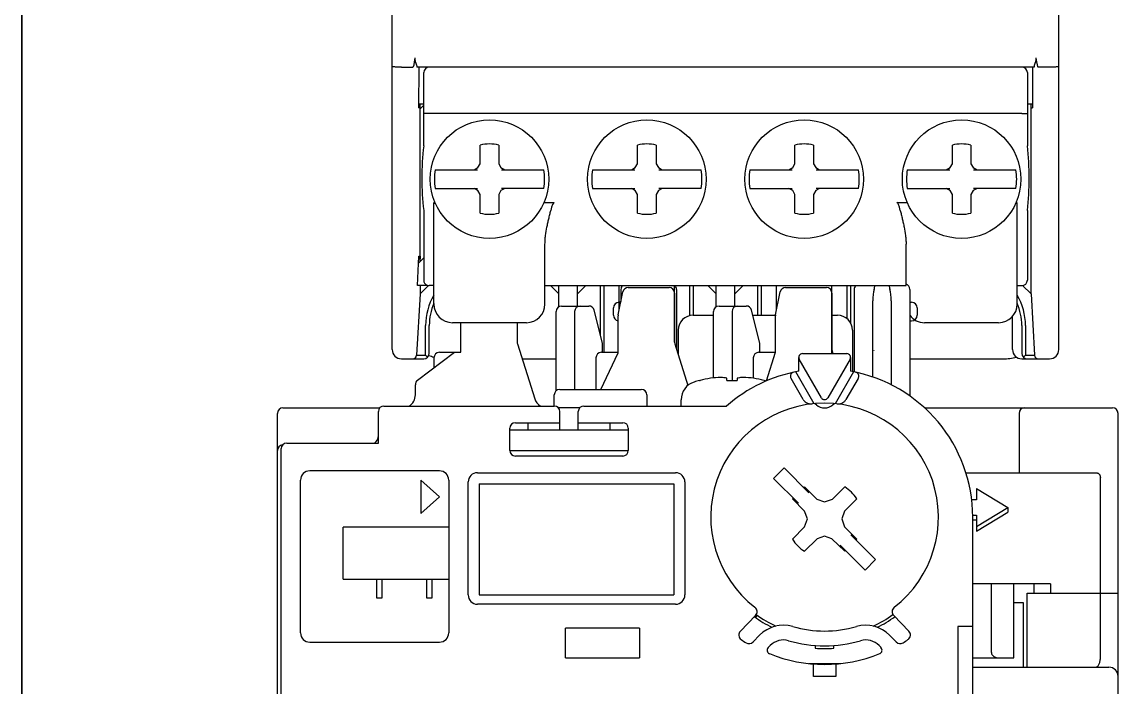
# Model space of a CAD drawing. Header units: millimetres. Extents: x 0 to 19177, y 0 to 12100.
# Drawn here: x 16945.1 to 17004.3, y 10383.6 to 10419.6 of the extents above; entities that cross this region are included whole.
import ezdxf

# ---------------------------------------------------------------- set-up
doc = ezdxf.new("R2010")
doc.units = ezdxf.units.MM
doc.header["$MEASUREMENT"] = 0
doc.layers.add('NetDam', color=7, linetype='Continuous', lineweight=35)

msp = doc.modelspace()

# ---------------------------------------------------------------- linework, layer by layer
at = {"color": 7, "linetype": 'Continuous'}
for p, q in [((16965.092, 10401.875), (16965.092, 10467.875)), ((17001.092, 10401.875), (17001.092, 10463.772)), ((16965.592, 10417.125), (16966.203, 10417.125)), ((16999.764, 10417.125), (16966.421, 10417.125)), ((16966.52, 10417.125), (16966.509, 10414.925)), ((16999.664, 10417.125), (16999.675, 10414.925)), ((17000.592, 10417.125), (16999.981, 10417.125)), ((16966.792, 10412.875), (16966.792, 10416.825)), ((16999.392, 10416.825), (16999.392, 10412.875)), ((16966.792, 10415.125), (16966.51, 10415.125)), ((16966.592, 10406.625), (16966.592, 10415.125)), ((16966.792, 10415.075), (16966.592, 10414.875)), ((16999.674, 10415.125), (16999.392, 10415.125)), ((16999.592, 10404.875), (16999.592, 10415.125)), ((16966.592, 10414.925), (16966.509, 10414.925)), ((16999.092, 10414.625), (16967.092, 10414.625)), ((16999.592, 10414.925), (16999.675, 10414.925)), ((16969.842, 10411.908), (16969.842, 10412.908)), ((16970.842, 10412.908), (16970.842, 10411.908)), ((16978.342, 10411.908), (16978.342, 10412.908)), ((16979.342, 10412.908), (16979.342, 10411.908)), ((16986.842, 10411.908), (16986.842, 10412.908)), ((16987.842, 10412.908), (16987.842, 10411.908)), ((16995.342, 10411.908), (16995.342, 10412.908)), ((16996.342, 10412.908), (16996.342, 10411.908)), ((16967.409, 10411.575), (16969.699, 10411.575)), ((16969.509, 10411.575), (16969.72, 10411.697)), ((16969.72, 10411.697), (16969.842, 10411.908)), ((16970.842, 10411.908), (16970.964, 10411.697)), ((16970.964, 10411.697), (16971.175, 10411.575)), ((16970.986, 10411.575), (16973.276, 10411.575)), ((16975.909, 10411.575), (16978.199, 10411.575)), ((16978.009, 10411.575), (16978.22, 10411.697)), ((16978.22, 10411.697), (16978.342, 10411.908)), ((16979.342, 10411.908), (16979.464, 10411.697)), ((16979.464, 10411.697), (16979.675, 10411.575)), ((16979.486, 10411.575), (16981.776, 10411.575)), ((16984.409, 10411.575), (16986.699, 10411.575)), ((16986.509, 10411.575), (16986.72, 10411.697)), ((16986.72, 10411.697), (16986.842, 10411.908)), ((16987.842, 10411.908), (16987.964, 10411.697)), ((16987.964, 10411.697), (16988.175, 10411.575)), ((16987.986, 10411.575), (16990.276, 10411.575)), ((16992.909, 10411.575), (16995.199, 10411.575)), ((16995.009, 10411.575), (16995.22, 10411.697)), ((16995.22, 10411.697), (16995.342, 10411.908)), ((16996.342, 10411.908), (16996.464, 10411.697)), ((16996.464, 10411.697), (16996.675, 10411.575)), ((16996.486, 10411.575), (16998.776, 10411.575)), ((16967.409, 10410.575), (16969.699, 10410.575)), ((16969.72, 10410.453), (16969.509, 10410.575)), ((16969.842, 10410.242), (16969.72, 10410.453)), ((16970.964, 10410.453), (16970.842, 10410.242)), ((16971.175, 10410.575), (16970.964, 10410.453)), ((16973.276, 10410.575), (16970.986, 10410.575)), ((16975.909, 10410.575), (16978.199, 10410.575)), ((16978.22, 10410.453), (16978.009, 10410.575)), ((16978.342, 10410.242), (16978.22, 10410.453)), ((16979.464, 10410.453), (16979.342, 10410.242)), ((16979.675, 10410.575), (16979.464, 10410.453)), ((16981.776, 10410.575), (16979.486, 10410.575)), ((16984.409, 10410.575), (16986.699, 10410.575)), ((16986.72, 10410.453), (16986.509, 10410.575)), ((16986.842, 10410.242), (16986.72, 10410.453)), ((16987.964, 10410.453), (16987.842, 10410.242)), ((16988.175, 10410.575), (16987.964, 10410.453)), ((16990.276, 10410.575), (16987.986, 10410.575)), ((16992.909, 10410.575), (16995.199, 10410.575)), ((16995.22, 10410.453), (16995.009, 10410.575)), ((16995.342, 10410.242), (16995.22, 10410.453)), ((16996.464, 10410.453), (16996.342, 10410.242)), ((16996.675, 10410.575), (16996.464, 10410.453)), ((16998.776, 10410.575), (16996.486, 10410.575)), ((16967.342, 10404.325), (16967.342, 10409.808)), ((16967.426, 10409.758), (16967.342, 10409.758)), ((16969.842, 10409.242), (16969.842, 10410.242)), ((16970.842, 10410.242), (16970.842, 10409.242)), ((16973.259, 10409.808), (16973.842, 10409.808)), ((16978.342, 10409.242), (16978.342, 10410.242)), ((16979.342, 10410.242), (16979.342, 10409.242)), ((16986.842, 10409.242), (16986.842, 10410.242)), ((16987.842, 10410.242), (16987.842, 10409.242)), ((16992.342, 10409.808), (16992.926, 10409.808)), ((16995.342, 10409.242), (16995.342, 10410.242)), ((16996.342, 10410.242), (16996.342, 10409.242)), ((16998.842, 10409.758), (16998.759, 10409.758)), ((16998.842, 10404.325), (16998.842, 10409.808)), ((16966.792, 10409.375), (16966.792, 10405.625)), ((16999.392, 10409.375), (16999.392, 10405.625)), ((16973.342, 10404.325), (16973.342, 10407.571)), ((16992.842, 10405.325), (16992.842, 10407.571)), ((16966.463, 10405.325), (16966.52, 10406.925)), ((16966.792, 10406.825), (16966.507, 10406.539)), ((16966.52, 10406.925), (16966.592, 10406.925)), ((16966.592, 10406.925), (16966.58, 10406.613)), ((16966.98, 10405.325), (16966.463, 10405.325)), ((16966.592, 10405.325), (16966.592, 10404.875)), ((16966.592, 10404.875), (16967.042, 10405.325)), ((16967.342, 10405.325), (16967.092, 10405.325)), ((16973.342, 10405.325), (16992.842, 10405.325)), ((16973.642, 10405.325), (16974.092, 10404.875)), ((16974.092, 10404.185), (16974.092, 10405.325)), ((16975.092, 10404.225), (16975.092, 10405.325)), ((16975.092, 10404.875), (16975.542, 10405.325)), ((16976.342, 10402.625), (16976.342, 10405.325)), ((16976.542, 10401.725), (16976.542, 10405.325)), ((16977.342, 10403.975), (16977.342, 10405.325)), ((16977.442, 10405.125), (16977.442, 10404.475)), ((16977.838, 10405.225), (16980.042, 10405.225)), ((16980.342, 10402.265), (16980.342, 10405.325)), ((16980.442, 10405.125), (16980.442, 10401.901)), ((16981.142, 10405.325), (16981.142, 10403.7)), ((16981.342, 10405.325), (16981.342, 10403.725)), ((16982.142, 10405.325), (16982.592, 10404.875)), ((16982.592, 10404.185), (16982.592, 10405.325)), ((16983.592, 10404.225), (16983.592, 10405.325)), ((16983.592, 10404.875), (16984.042, 10405.325)), ((16984.842, 10403.725), (16984.842, 10405.325)), ((16985.042, 10403.725), (16985.042, 10405.325)), ((16985.842, 10403.975), (16985.842, 10405.325)), ((16986.338, 10405.225), (16988.542, 10405.225)), ((16988.842, 10401.653), (16988.842, 10405.325)), ((16989.642, 10405.325), (16989.642, 10403.549)), ((16989.842, 10405.325), (16989.842, 10403.312)), ((16990.042, 10405.125), (16990.042, 10400.663)), ((16993.042, 10405.125), (16993.042, 10399.364)), ((16998.842, 10405.325), (16999.092, 10405.325)), ((16999.138, 10405.329), (16999.592, 10404.875)), ((16966.592, 10404.875), (16966.403, 10401.564)), ((16977.298, 10403.754), (16977.544, 10404.984)), ((16977.432, 10404.425), (16977.342, 10404.425)), ((16980.342, 10404.925), (16980.342, 10402.265)), ((16985.798, 10403.754), (16986.044, 10404.984)), ((16988.842, 10404.925), (16988.842, 10401.867)), ((16991.042, 10400.386), (16991.042, 10404.505)), ((16992.042, 10404.505), (16992.042, 10399.964)), ((16993.042, 10404.425), (16993.142, 10404.425)), ((16999.592, 10404.875), (16999.782, 10401.564)), ((16973.942, 10399.648), (16973.942, 10403.925)), ((16974.242, 10404.225), (16975.708, 10404.225)), ((16974.942, 10403.925), (16974.942, 10399.725)), ((16976.442, 10402.225), (16975.999, 10403.998)), ((16977.042, 10403.725), (16977.042, 10404.125)), ((16982.442, 10400.343), (16982.442, 10403.925)), ((16982.742, 10404.225), (16984.208, 10404.225)), ((16983.442, 10403.925), (16983.442, 10400.203)), ((16984.942, 10402.225), (16984.499, 10403.998)), ((16993.442, 10404.125), (16993.442, 10403.725)), ((16972.342, 10403.325), (16968.342, 10403.325)), ((16968.792, 10401.725), (16968.792, 10403.325)), ((16971.842, 10403.325), (16971.842, 10402.265)), ((16977.292, 10401.701), (16977.292, 10403.695)), ((16981.342, 10403.725), (16982.442, 10403.725)), ((16984.567, 10403.725), (16985.794, 10403.725)), ((16985.792, 10401.725), (16985.792, 10403.695)), ((16988.842, 10403.725), (16989.142, 10403.725)), ((16993.042, 10403.425), (16993.142, 10403.425)), ((16997.842, 10403.325), (16993.842, 10403.325)), ((16998.592, 10401.875), (16998.592, 10403.667)), ((16966.892, 10401.575), (16966.892, 10403.175)), ((16967.092, 10401.675), (16967.092, 10403.175)), ((16980.542, 10402.925), (16980.542, 10401.584)), ((16989.942, 10402.925), (16989.942, 10400.683)), ((16999.092, 10403.175), (16999.092, 10401.675)), ((16999.292, 10403.175), (16999.292, 10401.575)), ((16971.856, 10402.175), (16972.788, 10399.215)), ((16976.442, 10401.725), (16976.442, 10402.225)), ((16980.356, 10402.175), (16981.061, 10399.937)), ((16984.942, 10401.725), (16984.942, 10402.225)), ((16966.404, 10401.575), (16966.892, 10401.575)), ((16966.461, 10400.212), (16968.452, 10401.725)), ((16966.892, 10401.575), (16967.004, 10401.463)), ((16967.642, 10401.725), (16968.792, 10401.725)), ((16976.352, 10399.725), (16977.292, 10401.701)), ((16976.392, 10401.725), (16977.292, 10401.725)), ((16984.892, 10401.725), (16985.792, 10401.725)), ((16985.306, 10400.179), (16985.792, 10401.725)), ((16987.042, 10400.701), (16987.042, 10401.453)), ((16987.242, 10401.653), (16989.642, 10401.653)), ((16988.851, 10401.794), (16988.886, 10401.653)), ((16989.842, 10401.453), (16989.842, 10400.701)), ((16999.292, 10401.575), (16999.18, 10401.463)), ((16999.292, 10401.575), (16999.781, 10401.575)), ((16965.592, 10401.375), (16966.792, 10401.375)), ((16967.342, 10401.425), (16967.342, 10400.882)), ((16972.108, 10401.375), (16973.942, 10401.375)), ((16976.092, 10401.425), (16976.092, 10399.725)), ((16984.592, 10401.425), (16984.592, 10400.324)), ((16987.042, 10401.375), (16987.058, 10401.375)), ((16988.269, 10399.275), (16987.069, 10401.353)), ((16989.816, 10401.353), (16988.616, 10399.275)), ((16989.826, 10401.375), (16989.842, 10401.375)), ((16993.042, 10401.375), (16998.092, 10401.375)), ((16999.092, 10401.375), (17000.592, 10401.375)), ((16983.162, 10400.203), (16983.162, 10400.321)), ((16983.722, 10400.321), (16983.722, 10400.203)), ((16987.29, 10399.171), (16986.633, 10400.309)), ((16987.88, 10398.949), (16986.885, 10400.672)), ((16989.999, 10400.672), (16989.005, 10398.949)), ((16990.252, 10400.309), (16989.595, 10399.171)), ((16966.342, 10399.425), (16966.342, 10399.973)), ((16974.142, 10399.725), (16978.542, 10399.725)), ((16981.692, 10400.203), (16981.715, 10400.203)), ((16983.162, 10400.203), (16983.722, 10400.203)), ((16985.17, 10400.203), (16985.192, 10400.203)), ((16973.842, 10398.825), (16973.842, 10399.425)), ((16978.842, 10399.425), (16978.842, 10398.825)), ((16980.692, 10398.825), (16980.692, 10399.164)), ((16959.192, 10398.725), (16964.42, 10398.725)), ((16964.342, 10396.825), (16964.342, 10398.525)), ((16964.642, 10398.825), (16973.842, 10398.825)), ((16975.219, 10398.725), (16974.065, 10398.725)), ((16974.142, 10397.522), (16974.142, 10398.525)), ((16975.142, 10397.522), (16975.142, 10398.525)), ((16975.442, 10398.825), (16983.151, 10398.825)), ((16987.999, 10398.884), (16987.916, 10398.951)), ((16988.969, 10398.951), (16988.886, 10398.884)), ((16993.838, 10398.725), (17003.992, 10398.725)), ((16958.892, 10361.525), (16958.892, 10398.425)), ((16971.742, 10397.925), (16974.142, 10397.925)), ((16972.442, 10397.522), (16972.442, 10397.925)), ((16975.142, 10397.925), (16977.542, 10397.925)), ((16976.842, 10397.925), (16976.842, 10397.522)), ((16998.942, 10398.425), (16998.942, 10395.301)), ((17004.292, 10375.163), (17004.292, 10398.425)), ((16971.442, 10396.425), (16971.442, 10397.625)), ((16977.842, 10397.522), (16971.442, 10397.522)), ((16977.842, 10397.625), (16977.842, 10396.425)), ((16959.392, 10396.825), (16964.342, 10396.825)), ((16959.092, 10373.625), (16959.092, 10396.525)), ((16971.442, 10396.425), (16977.842, 10396.425)), ((16977.542, 10396.125), (16971.742, 10396.125)), ((16967.642, 10395.325), (16960.642, 10395.325)), ((16969.697, 10395.225), (16980.397, 10395.225)), ((16986.25, 10395.483), (16985.685, 10394.917)), ((16987.592, 10394.141), (16986.25, 10395.483)), ((16996.07, 10395.225), (17003.086, 10395.225)), ((17003.336, 10385.225), (17003.336, 10394.955)), ((16960.142, 10386.575), (16960.142, 10394.825)), ((16966.642, 10394.825), (16966.642, 10393.025)), ((16967.642, 10393.925), (16966.642, 10394.825)), ((16968.142, 10394.825), (16968.142, 10386.575)), ((16969.197, 10388.625), (16969.197, 10394.725)), ((16969.792, 10394.625), (16969.792, 10388.625)), ((16969.792, 10394.625), (16980.292, 10394.625)), ((16980.292, 10394.625), (16980.292, 10388.625)), ((16980.897, 10394.725), (16980.897, 10388.625)), ((16985.685, 10394.917), (16987.027, 10393.575)), ((16987.348, 10394.458), (16988.022, 10393.804)), ((16988.862, 10393.804), (16989.537, 10394.458)), ((16996.642, 10394.369), (16996.642, 10393.752)), ((16996.642, 10394.369), (16998.342, 10393.34)), ((16966.642, 10393.025), (16967.642, 10393.925)), ((16987.363, 10393.145), (16986.709, 10393.819)), ((16988.022, 10393.804), (16988.442, 10393.65)), ((16988.442, 10393.65), (16988.862, 10393.804)), ((16990.176, 10393.819), (16989.522, 10393.145)), ((16996.642, 10393.752), (16996.384, 10393.752)), ((16996.642, 10392.311), (16998.342, 10393.34)), ((16998.342, 10393.34), (16998.342, 10393.097)), ((16987.517, 10392.725), (16987.363, 10393.145)), ((16987.363, 10392.305), (16987.517, 10392.725)), ((16989.522, 10393.145), (16989.368, 10392.725)), ((16989.368, 10392.725), (16989.522, 10392.305)), ((16996.439, 10392.928), (16996.642, 10392.928)), ((16996.442, 10382.925), (16996.442, 10392.825)), ((16996.442, 10392.686), (16996.642, 10392.686)), ((16996.642, 10392.068), (16998.342, 10393.097)), ((16996.642, 10392.928), (16996.642, 10392.068)), ((16962.442, 10389.475), (16962.442, 10392.275)), ((16968.142, 10392.275), (16962.442, 10392.275)), ((16986.709, 10391.631), (16987.363, 10392.305)), ((16989.522, 10392.305), (16990.176, 10391.631)), ((16988.042, 10391.653), (16987.356, 10390.987)), ((16988.442, 10391.799), (16988.042, 10391.653)), ((16988.842, 10391.653), (16988.442, 10391.799)), ((16989.529, 10390.987), (16988.842, 10391.653)), ((16991.2, 10390.533), (16989.858, 10391.875)), ((16989.292, 10391.309), (16990.634, 10389.967)), ((16991.2, 10390.533), (16990.634, 10389.967)), ((16962.442, 10389.475), (16968.142, 10389.475)), ((16964.242, 10389.475), (16964.242, 10388.475)), ((16964.542, 10388.475), (16964.542, 10389.475)), ((16966.942, 10389.475), (16966.942, 10388.475)), ((16967.242, 10388.475), (16967.242, 10389.475)), ((17000.638, 10389.225), (16996.442, 10389.225)), ((16997.449, 10385.525), (16997.449, 10389.225)), ((16998.665, 10385.225), (16998.665, 10389.225)), ((16999.74, 10389.225), (16999.74, 10388.725)), ((17000.638, 10389.225), (17000.638, 10388.725)), ((16964.242, 10388.475), (16964.542, 10388.475)), ((16966.942, 10388.475), (16967.242, 10388.475)), ((16969.792, 10388.625), (16980.292, 10388.625)), ((16999.378, 10384.725), (16999.378, 10388.725)), ((16999.378, 10388.725), (17004.292, 10388.725)), ((16980.397, 10388.125), (16969.697, 10388.125)), ((16998.665, 10388.225), (16999.162, 10388.225)), ((16999.162, 10388.225), (16999.162, 10384.725)), ((16984.712, 10387.513), (16983.892, 10386.671)), ((16984.803, 10387.527), (16984.714, 10387.4)), ((16992.993, 10386.671), (16992.173, 10387.513)), ((16974.442, 10385.225), (16974.442, 10386.825)), ((16978.442, 10386.825), (16974.442, 10386.825)), ((16978.442, 10386.825), (16978.442, 10385.225)), ((16995.642, 10386.925), (16995.642, 10382.925)), ((16996.442, 10386.925), (16995.642, 10386.925)), ((16960.642, 10386.075), (16967.642, 10386.075)), ((16984.578, 10386.085), (16984.93, 10386.447)), ((16991.954, 10386.447), (16992.307, 10386.085)), ((16985.504, 10385.889), (16985.396, 10385.779)), ((16987.942, 10385.893), (16987.942, 10385.743)), ((16988.942, 10385.743), (16988.942, 10385.893)), ((16991.489, 10385.779), (16991.381, 10385.889)), ((16974.442, 10385.225), (16978.442, 10385.225)), ((16987.586, 10384.925), (16989.298, 10384.925)), ((16987.842, 10384.225), (16987.842, 10384.898)), ((16989.042, 10384.898), (16989.042, 10384.225)), ((16996.442, 10385.225), (16998.665, 10385.225)), ((16996.442, 10384.725), (17003.792, 10384.725)), ((16989.042, 10384.225), (16987.842, 10384.225))]:
    msp.add_line(p, q, dxfattribs=at)
for centre in [(16970.342, 10411.075), (16978.842, 10411.075), (16987.342, 10411.075), (16995.842, 10411.075)]:
    msp.add_circle(centre, 3.2, dxfattribs=at)
for centre, radius, start, end in [((16967.092, 10416.825), 0.3, 90, 180), ((16999.092, 10416.825), 0.3, 0, 90), ((16982.055, 10411.125), 15.363, 173.45903, 186.54151), ((16970.342, 10411.075), 1.9, 74.74248, 105.25752), ((16978.842, 10411.075), 1.9, 74.74248, 105.25752), ((16987.342, 10411.075), 1.9, 74.74248, 105.25752), ((16995.842, 10411.075), 1.9, 74.74248, 105.25752), ((16984.13, 10411.125), 15.363, 353.45849, 6.54097), ((16970.342, 10411.075), 2.976, 170.32743, 189.67257), ((16970.342, 10411.075), 2.976, 350.32743, 9.67257), ((16978.842, 10411.075), 2.976, 170.32743, 189.67257), ((16978.842, 10411.075), 2.976, 350.32743, 9.67257), ((16987.342, 10411.075), 2.976, 170.32743, 189.67257), ((16987.342, 10411.075), 2.976, 350.32743, 9.67257), ((16995.842, 10411.075), 2.976, 170.32743, 189.67257), ((16995.842, 10411.075), 2.976, 350.32743, 9.67257), ((16970.342, 10411.075), 1.9, 254.74248, 285.25752), ((16978.842, 10411.075), 1.9, 254.74248, 285.25752), ((16987.342, 10411.075), 1.9, 254.74248, 285.25752), ((16995.842, 10411.075), 1.9, 254.74248, 285.25752), ((16967.092, 10405.625), 0.3, 180, 247.96842), ((16999.092, 10405.625), 0.3, 270, 0), ((16967.084, 10405.605), 0.278, 247.91859, 271.63944), ((16977.742, 10405.125), 0.3, 138.18969, 180), ((16977.838, 10404.925), 0.3, 90, 168.69007), ((16978.803, 10405.144), 0.549, 8.51824, 10.40876), ((16980.042, 10404.925), 0.3, 0, 90), ((16980.142, 10405.125), 0.3, 0, 41.81031), ((16986.338, 10404.925), 0.3, 90, 168.69007), ((16988.542, 10404.925), 0.3, 0, 90), ((16990.342, 10405.125), 0.3, 138.18969, 180), ((16992.742, 10405.125), 0.3, 0, 70.52878), ((16970.092, 10403.175), 3.2, 149.30849, 180), ((16977.342, 10404.125), 0.3, 90, 180), ((16993.142, 10404.125), 0.3, 0, 90), ((16996.092, 10403.175), 3.2, 0, 30.69151), ((16970.092, 10403.175), 3, 156.53458, 180), ((16968.342, 10404.325), 1, 180, 270), ((16972.342, 10404.325), 1, 270, 0), ((16974.242, 10403.925), 0.3, 90, 180), ((16975.242, 10403.925), 0.3, 90, 180), ((16975.708, 10403.925), 0.3, 14.03624, 90), ((16982.742, 10403.925), 0.3, 90, 180), ((16983.742, 10403.925), 0.3, 90, 180), ((16984.208, 10403.925), 0.3, 14.03624, 90), ((16997.842, 10404.325), 1, 270, 0), ((16996.092, 10403.175), 3, 0, 23.46542), ((16977.342, 10403.725), 0.3, 180, 260.39169), ((16977.592, 10403.695), 0.3, 168.69007, 180), ((16981.342, 10402.925), 0.8, 90, 180), ((16986.092, 10403.695), 0.3, 168.69007, 180), ((16989.142, 10402.925), 0.8, 0, 90), ((16993.842, 10404.325), 1, 216.8699, 270), ((16993.142, 10403.725), 0.3, 270, 0), ((16972.142, 10402.265), 0.3, 179.99997, 197.47481), ((16980.642, 10402.265), 0.3, 179.99997, 197.47481), ((16965.592, 10401.875), 0.5, 180, 270), ((16966.203, 10401.575), 0.2, 270.00002, 356.72951), ((16966.792, 10401.675), 0.3, 270, 0), ((16968.092, 10404.375), 3, 250.02206, 255.58768), ((16967.642, 10401.425), 0.3, 90, 180), ((16976.392, 10401.425), 0.3, 90, 180), ((16984.892, 10401.425), 0.3, 90, 180), ((16987.242, 10401.453), 0.2, 90, 210), ((16989.142, 10401.867), 0.3, 179.99997, 194.03627), ((16989.642, 10401.453), 0.2, 330, 90), ((16991.283, 10401.815), 0.19, 179.9727, 181.04323), ((16998.092, 10404.375), 3, 270, 283.83734), ((16999.092, 10401.875), 0.5, 180, 270), ((16999.392, 10401.675), 0.3, 180, 270), ((16999.981, 10401.575), 0.2, 183.27049, 270), ((17000.592, 10401.875), 0.5, 270, 0), ((16983.442, 10393.425), 6.994, 99.60837, 104.29869), ((16983.03, 10395.149), 5.227, 92.1087, 98.30396), ((16982.721, 10398.577), 1.799, 75.78879, 86.2741), ((16988.442, 10392.825), 8, 100.07866, 131.40962), ((16983.854, 10395.142), 5.234, 81.69982, 87.88752), ((16983.442, 10393.425), 6.994, 75.70131, 80.39163), ((16988.442, 10392.825), 8, 0, 79.92134), ((16966.642, 10399.973), 0.3, 127.23483, 180), ((16974.142, 10399.425), 0.3, 90, 180), ((16978.542, 10399.425), 0.3, 0, 90), ((16981.692, 10399.164), 1, 106.95776, 180), ((16983.442, 10393.425), 7, 104.47751, 106.95776), ((16983.442, 10393.425), 7, 74.64758, 75.52249), ((16965.642, 10399.425), 0.7, 300.82991, 0), ((16973.456, 10399.425), 0.7, 197.47478, 239.13596), ((16988.442, 10399.375), 0.2, 210, 330), ((16959.192, 10398.425), 0.3, 90, 180), ((16964.642, 10398.525), 0.3, 90, 180), ((16973.842, 10398.525), 0.3, 0, 90), ((16975.442, 10398.525), 0.3, 90, 180), ((16988.442, 10392.825), 6.15, 307.71319, 232.28681), ((16988.442, 10399.425), 0.7, 230.66455, 309.33545), ((16999.242, 10398.425), 0.3, 90, 180), ((17003.992, 10398.425), 0.3, 0, 90), ((16971.742, 10397.625), 0.3, 90, 180), ((16977.542, 10397.625), 0.3, 0, 90), ((16959.192, 10396.425), 0.3, 94.59112, 180), ((16959.392, 10396.525), 0.3, 90, 180), ((16963.842, 10397.225), 0.5, 306.80801, 0), ((16971.742, 10396.425), 0.3, 180, 270), ((16977.542, 10396.425), 0.3, 270, 0), ((16960.642, 10394.825), 0.5, 90, 180), ((16967.642, 10394.825), 0.5, 0, 90), ((16969.697, 10394.725), 0.5, 90, 180), ((16980.397, 10394.725), 0.5, 0, 90), ((16988.442, 10392.725), 2.05, 122.26017, 123.74815), ((16988.442, 10392.725), 2.05, 32.26017, 57.73983), ((16988.442, 10392.725), 2.05, 146.25185, 147.73983), ((16988.442, 10392.725), 2.05, 212.26017, 237.98954), ((16988.442, 10392.725), 2.05, 326.25185, 327.73983), ((16988.442, 10392.725), 2.05, 302.01046, 303.74815), ((16969.697, 10388.625), 0.5, 180, 270), ((16980.397, 10388.625), 0.5, 270, 0), ((16984.497, 10387.722), 0.3, 315.77441, 52.28681), ((16992.388, 10387.722), 0.3, 127.71319, 224.22559), ((16988.442, 10392.725), 6.5, 234.2838, 244.08895), ((16988.442, 10392.725), 6.35, 234.42433, 245.57996), ((16988.442, 10392.725), 6.35, 294.42004, 305.57567), ((16988.442, 10392.725), 6.5, 295.91049, 305.7163), ((16984.107, 10386.462), 0.3, 135.77441, 235.73252), ((16986.22, 10385.192), 1.8, 73.76827, 135.77441), ((16988.442, 10392.825), 6.15, 253.76827, 286.23173), ((16990.665, 10385.192), 1.8, 44.22559, 106.23173), ((16992.778, 10386.462), 0.3, 304.26748, 44.22559), ((16960.642, 10386.575), 0.5, 180, 270), ((16967.642, 10386.575), 0.5, 270, 0), ((16988.442, 10392.825), 8, 235.73252, 238.0075), ((16984.363, 10386.294), 0.3, 238.0075, 315.77441), ((16986.22, 10385.192), 1, 73.76827, 135.77441), ((16988.442, 10392.825), 6.95, 253.76827, 286.23173), ((16990.665, 10385.192), 1, 44.22559, 106.23173), ((16992.522, 10386.294), 0.3, 224.22559, 301.9925), ((16988.442, 10392.825), 8, 301.9925, 304.26748), ((16985.539, 10385.639), 0.2, 135.77441, 248.00061), ((16988.442, 10392.825), 7.1, 265.96174, 274.03826), ((16991.345, 10385.639), 0.2, 291.99939, 44.22559), ((16988.442, 10392.825), 7.95, 248.00061, 291.99939), ((17003.792, 10384.225), 0.5, 0, 90)]:
    msp.add_arc(centre, radius, start, end, dxfattribs=at)
for centre, major_axis, ratio, start_param, end_param in [((16966.203, 10419.42), (0, 2.295), 0.087156, -3.141593, -2.468842), ((16999.981, 10419.42), (0, -2.295), 0.087156, -0.672751, 0), ((16966.423, 10417.625), (0.002, 0.5), 0.056924, -3.838117, -3.141308), ((16999.761, 10417.625), (-0.002, 0.5), 0.056924, -3.141877, -2.445069), ((16973.842, 10404.071), (0, 5.737), 0.087156, 0, 0.386947), ((16992.342, 10404.071), (0, 5.737), 0.087156, -0.386947, 0), ((16966.98, 10407.325), (2.8, 0), 0.714286, -1.570796, -1.530594), ((16991.342, 10404.505), (0, 0.92), 0.325991, 0.831174, 1.570796), ((16991.742, 10404.505), (0, 0.92), 0.325991, -1.570796, -0.831174)]:
    msp.add_ellipse(centre, major_axis=major_axis, ratio=ratio, start_param=start_param, end_param=end_param, dxfattribs=at)
for points, knots in [([(16966.403, 10417.241), (16966.402, 10417.254), (16966.398, 10417.281), (16966.382, 10417.338), (16966.361, 10417.398), (16966.342, 10417.463), (16966.33, 10417.515), (16966.324, 10417.57), (16966.326, 10417.607), (16966.328, 10417.625)], [0, 0, 0, 0, 0.097243, 0.206197, 0.450835, 0.582757, 0.719152, 0.858725, 1, 1, 1, 1]), ([(16999.857, 10417.625), (16999.859, 10417.607), (16999.86, 10417.57), (16999.854, 10417.515), (16999.843, 10417.463), (16999.823, 10417.398), (16999.802, 10417.338), (16999.787, 10417.281), (16999.782, 10417.254), (16999.782, 10417.241)], [0, 0, 0, 0, 0.141275, 0.280848, 0.417243, 0.549165, 0.793803, 0.902757, 1, 1, 1, 1]), ([(16965.592, 10417.125), (16965.56, 10417.125), (16965.496, 10417.125), (16965.403, 10417.126), (16965.318, 10417.128), (16965.253, 10417.131), (16965.207, 10417.133), (16965.178, 10417.135), (16965.153, 10417.136), (16965.132, 10417.138), (16965.115, 10417.14), (16965.103, 10417.142), (16965.096, 10417.144), (16965.093, 10417.145), (16965.092, 10417.146), (16965.092, 10417.147)], [0, 0, 0, 0, 0.194465, 0.381445, 0.553767, 0.704827, 0.770543, 0.828861, 0.879231, 0.921183, 0.95434, 0.978434, 0.993376, 0.997553, 1, 1, 1, 1]), ([(17001.092, 10417.147), (17001.092, 10417.146), (17001.092, 10417.145), (17001.088, 10417.144), (17001.081, 10417.142), (17001.069, 10417.14), (17001.053, 10417.138), (17001.032, 10417.136), (17001.007, 10417.135), (17000.978, 10417.133), (17000.932, 10417.131), (17000.867, 10417.128), (17000.781, 10417.126), (17000.689, 10417.125), (17000.625, 10417.125), (17000.592, 10417.125)], [0, 0, 0, 0, 0.002447, 0.006624, 0.021566, 0.04566, 0.078817, 0.120769, 0.171139, 0.229457, 0.295173, 0.446233, 0.618555, 0.805535, 1, 1, 1, 1]), ([(16967.092, 10414.625), (16967.073, 10414.625), (16967.034, 10414.625), (16966.979, 10414.625), (16966.935, 10414.625), (16966.902, 10414.626), (16966.881, 10414.626), (16966.861, 10414.626), (16966.844, 10414.626), (16966.829, 10414.626), (16966.818, 10414.627), (16966.81, 10414.627), (16966.805, 10414.627), (16966.802, 10414.627), (16966.798, 10414.627), (16966.796, 10414.627), (16966.794, 10414.627), (16966.793, 10414.628), (16966.792, 10414.628), (16966.792, 10414.628)], [0, 0, 0, 0, 0.195342, 0.383101, 0.556044, 0.634844, 0.707507, 0.773336, 0.831705, 0.882061, 0.923926, 0.94155, 0.956909, 0.969969, 0.9807, 0.989079, 0.995084, 0.998713, 1, 1, 1, 1]), ([(16999.092, 10414.625), (16999.112, 10414.625), (16999.15, 10414.625), (16999.206, 10414.625), (16999.25, 10414.625), (16999.282, 10414.626), (16999.304, 10414.626), (16999.324, 10414.626), (16999.341, 10414.626), (16999.356, 10414.626), (16999.367, 10414.627), (16999.375, 10414.627), (16999.379, 10414.627), (16999.383, 10414.627), (16999.386, 10414.627), (16999.389, 10414.627), (16999.391, 10414.627), (16999.392, 10414.628), (16999.392, 10414.628), (16999.392, 10414.628)], [0, 0, 0, 0, 0.195342, 0.383101, 0.556044, 0.634844, 0.707507, 0.773336, 0.831705, 0.882061, 0.923926, 0.94155, 0.956909, 0.969969, 0.9807, 0.989079, 0.995084, 0.998713, 1, 1, 1, 1]), ([(16966.792, 10409.375), (16966.792, 10409.374), (16966.794, 10409.372), (16966.796, 10409.371), (16966.797, 10409.37)], [0, 0, 0, 0, 0.389095, 1, 1, 1, 1]), ([(16973.342, 10407.571), (16973.342, 10407.647), (16973.348, 10407.801), (16973.379, 10408.107), (16973.43, 10408.41), (16973.495, 10408.711), (16973.548, 10408.935), (16973.603, 10409.159), (16973.638, 10409.309), (16973.654, 10409.384)], [0, 0, 0, 0, 0.125006, 0.250017, 0.499988, 0.624993, 0.749992, 0.875, 1, 1, 1, 1]), ([(16992.531, 10409.384), (16992.547, 10409.309), (16992.582, 10409.159), (16992.637, 10408.935), (16992.69, 10408.711), (16992.754, 10408.41), (16992.806, 10408.107), (16992.836, 10407.801), (16992.842, 10407.647), (16992.842, 10407.571)], [0, 0, 0, 0, 0.125, 0.250008, 0.375007, 0.500012, 0.749983, 0.874994, 1, 1, 1, 1]), ([(16991.121, 10405.125), (16991.122, 10405.131), (16991.129, 10405.154), (16991.134, 10405.178), (16991.135, 10405.196)], [0, 0, 0, 0, 0.25225, 1, 1, 1, 1]), ([(16991.135, 10405.196), (16991.138, 10405.222), (16991.144, 10405.26), (16991.157, 10405.303), (16991.164, 10405.319), (16991.166, 10405.325)], [0, 0, 0, 0, 0.3003823, 0.4368546, 0.5067557, 0.5067557, 0.5067557, 0.5067557]), ([(16991.919, 10405.325), (16991.921, 10405.319), (16991.928, 10405.303), (16991.941, 10405.26), (16991.947, 10405.222), (16991.949, 10405.196)], [0.4932472, 0.4932472, 0.4932472, 0.4932472, 0.563145, 0.6996173, 1, 1, 1, 1]), ([(16991.949, 10405.196), (16991.95, 10405.19), (16991.953, 10405.166), (16991.959, 10405.142), (16991.964, 10405.125)], [0, 0, 0, 0, 0.246934, 1, 1, 1, 1]), ([(16984.047, 10400.372), (16984.02, 10400.371), (16983.911, 10400.361), (16983.802, 10400.341), (16983.722, 10400.321)], [0, 0, 0, 0, 0.248301, 1, 1, 1, 1]), ([(16986.782, 10400.651), (16986.75, 10400.644), (16986.703, 10400.626), (16986.651, 10400.585), (16986.62, 10400.544), (16986.599, 10400.493), (16986.592, 10400.434), (16986.603, 10400.37), (16986.621, 10400.329), (16986.633, 10400.309)], [0, 0, 0, 0, 0.220503, 0.331017, 0.44503, 0.566597, 0.699889, 0.845986, 1, 1, 1, 1]), ([(16990.252, 10400.309), (16990.263, 10400.329), (16990.282, 10400.37), (16990.293, 10400.434), (16990.286, 10400.493), (16990.265, 10400.544), (16990.233, 10400.585), (16990.182, 10400.626), (16990.135, 10400.644), (16990.103, 10400.651)], [0, 0, 0, 0, 0.154014, 0.300111, 0.433403, 0.55497, 0.668983, 0.779497, 1, 1, 1, 1]), ([(16987.29, 10399.171), (16987.316, 10399.126), (16987.387, 10399.05), (16987.514, 10398.976), (16987.643, 10398.938), (16987.73, 10398.934), (16987.771, 10398.938)], [0, 0, 0, 0, 0.281549, 0.5409, 0.779142, 1, 1, 1, 1]), ([(16989.114, 10398.938), (16989.155, 10398.934), (16989.242, 10398.938), (16989.371, 10398.976), (16989.498, 10399.05), (16989.569, 10399.126), (16989.595, 10399.171)], [0, 0, 0, 0, 0.220858, 0.4591, 0.718451, 1, 1, 1, 1]), ([(16998.942, 10395.301), (16998.942, 10395.294), (16998.943, 10395.281), (16998.946, 10395.267), (16998.948, 10395.262)], [0, 0, 0, 0, 0.536653, 1, 1, 1, 1]), ([(17003.086, 10395.225), (17003.103, 10395.225), (17003.137, 10395.222), (17003.187, 10395.207), (17003.233, 10395.182), (17003.271, 10395.147), (17003.301, 10395.104), (17003.329, 10395.041), (17003.336, 10394.989), (17003.336, 10394.955)], [0, 0, 0, 0, 0.125118, 0.250193, 0.375245, 0.5003, 0.625377, 0.750486, 1, 1, 1, 1]), ([(16997.449, 10385.525), (16997.449, 10385.511), (16997.451, 10385.484), (16997.466, 10385.434), (16997.499, 10385.379), (16997.55, 10385.327), (16997.608, 10385.288), (16997.669, 10385.259), (16997.752, 10385.233), (16997.817, 10385.225), (16997.86, 10385.225)], [0, 0, 0, 0, 0.07264, 0.144005, 0.280358, 0.409423, 0.533176, 0.653205, 0.770592, 1, 1, 1, 1]), ([(17003.069, 10384.725), (17003.086, 10384.725), (17003.122, 10384.731), (17003.172, 10384.758), (17003.218, 10384.802), (17003.258, 10384.862), (17003.291, 10384.937), (17003.317, 10385.025), (17003.332, 10385.122), (17003.336, 10385.19), (17003.336, 10385.225)], [0, 0, 0, 0, 0.083026, 0.171844, 0.272249, 0.388059, 0.520822, 0.669688, 0.831298, 1, 1, 1, 1])]:
    msp.add_open_spline(points, degree=3, knots=knots, dxfattribs=at)
at = {"layer": 'NetDam', "color": 0}
msp.add_line((16945.092, 11664.875), (16945.092, 10184.875), dxfattribs=at)

doc.saveas('drawing.dxf')
